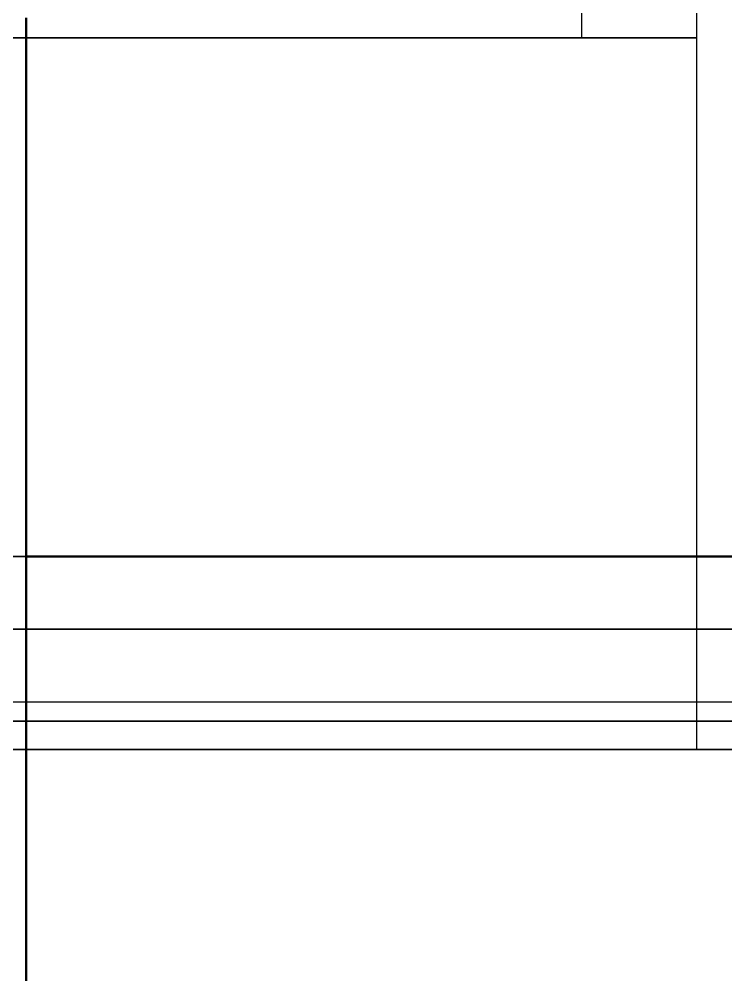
# Model space of a CAD drawing. Header units: millimetres. Extents: x 0 to 594, y 0 to 420.
# Drawn here: x 194.125 to 196.611, y 346.451 to 349.812 of the extents above; entities that cross this region are included whole.
import ezdxf

# ---------------------------------------------------------------- set-up
doc = ezdxf.new("R2010")
doc.units = ezdxf.units.MM
doc.linetypes.add('ISO02-TRAZOS', pattern=[3.75, 3, -0.75])
doc.layers.add('01-VISIBLE', color=7, linetype='CONTINUOUS', lineweight=50)
doc.layers.add('02-OCULTA', color=4, linetype='ISO02-TRAZOS', lineweight=25)

msp = doc.modelspace()

# ---------------------------------------------------------------- linework, layer by layer
at = {"layer": '01-VISIBLE'}
msp.add_line((194.1497, 348.6066), (194.1497, 318.8), dxfattribs=at)
for points in [[(194.1497, 348.6066), (194.1497, 348.657), (194.1497, 348.7074), (194.1497, 348.7578), (194.1497, 348.8083), (194.1497, 348.8587), (194.1497, 348.9091), (194.1497, 348.9595), (194.1497, 349.0099), (194.1497, 349.0604), (194.1497, 349.1108), (194.1497, 349.1612), (194.1497, 349.2116), (194.1497, 349.262), (194.1497, 349.3125), (194.1497, 349.3629), (194.1497, 349.4133), (194.1497, 349.4637), (194.1497, 349.5141), (194.1497, 349.5646), (194.1497, 349.615), (194.1497, 349.6654), (194.1497, 349.7158), (194.1497, 349.7662), (194.1497, 349.8167)], [(196.6497, 347.9226), (196.5997, 347.9226), (196.5497, 347.9226), (196.4997, 347.9226), (196.4497, 347.9226), (196.3997, 347.9226), (196.3497, 347.9226), (196.2997, 347.9226), (196.2497, 347.9226), (196.1997, 347.9226), (196.1497, 347.9226), (196.0997, 347.9226), (196.0497, 347.9226), (195.9997, 347.9226), (195.9497, 347.9226), (195.8997, 347.9226), (195.8497, 347.9226), (195.7997, 347.9226), (195.7497, 347.9226), (195.6997, 347.9226), (195.6497, 347.9226), (195.5997, 347.9226), (195.5497, 347.9226), (195.4997, 347.9226), (195.4497, 347.9226), (195.3997, 347.9226), (195.3497, 347.9226), (195.2997, 347.9226), (195.2497, 347.9226), (195.1997, 347.9226), (195.1497, 347.9226), (195.0997, 347.9226), (195.0497, 347.9226), (194.9997, 347.9226), (194.9497, 347.9226), (194.8997, 347.9226), (194.8497, 347.9226), (194.7997, 347.9226), (194.7497, 347.9226), (194.6997, 347.9226), (194.6497, 347.9226), (194.5997, 347.9226), (194.5497, 347.9226), (194.4997, 347.9226), (194.4497, 347.9226), (194.3997, 347.9226), (194.3497, 347.9226), (194.2997, 347.9226), (194.2497, 347.9226), (194.1997, 347.9226), (194.1497, 347.9226)]]:
    msp.add_lwpolyline(points, dxfattribs=at)
at = {"layer": '02-OCULTA'}
for p, q in [((196.1047, 349.7466), (196.1047, 351.3666)), ((196.5097, 347.2432), (196.5097, 351.3666)), ((196.5097, 349.7466), (196.5097, 351.3666))]:
    msp.add_line(p, q, dxfattribs=at)
for points in [[(194.1016, 349.7466), (194.1517, 349.7466), (194.2017, 349.7466), (194.2518, 349.7466), (194.3019, 349.7466), (194.352, 349.7466), (194.4021, 349.7466), (194.4521, 349.7466), (194.5022, 349.7466), (194.5523, 349.7466), (194.6024, 349.7466), (194.6524, 349.7466), (194.7025, 349.7466), (194.7526, 349.7466), (194.8027, 349.7466), (194.8528, 349.7466), (194.9028, 349.7466), (194.9529, 349.7466), (195.003, 349.7466), (195.0531, 349.7466), (195.1032, 349.7466), (195.1532, 349.7466), (195.2033, 349.7466), (195.2534, 349.7466), (195.3035, 349.7466), (195.3535, 349.7466), (195.4036, 349.7466), (195.4537, 349.7466), (195.5038, 349.7466), (195.5539, 349.7466), (195.6039, 349.7466), (195.654, 349.7466), (195.7041, 349.7466), (195.7542, 349.7466), (195.8042, 349.7466), (195.8543, 349.7466), (195.9044, 349.7466), (195.9545, 349.7466), (196.0046, 349.7466), (196.0546, 349.7466), (196.1047, 349.7466)], [(196.1047, 349.7466), (196.0546, 349.7466), (196.0046, 349.7466), (195.9545, 349.7466), (195.9044, 349.7466), (195.8543, 349.7466), (195.8042, 349.7466), (195.7542, 349.7466), (195.7041, 349.7466), (195.654, 349.7466), (195.6039, 349.7466), (195.5539, 349.7466), (195.5038, 349.7466), (195.4537, 349.7466), (195.4036, 349.7466), (195.3535, 349.7466), (195.3035, 349.7466), (195.2534, 349.7466), (195.2033, 349.7466), (195.1532, 349.7466), (195.1032, 349.7466), (195.0531, 349.7466), (195.003, 349.7466), (194.9529, 349.7466), (194.9028, 349.7466), (194.8528, 349.7466), (194.8027, 349.7466), (194.7526, 349.7466), (194.7025, 349.7466), (194.6524, 349.7466), (194.6024, 349.7466), (194.5523, 349.7466), (194.5022, 349.7466), (194.4521, 349.7466), (194.4021, 349.7466), (194.352, 349.7466), (194.3019, 349.7466), (194.2518, 349.7466), (194.2017, 349.7466), (194.1517, 349.7466), (194.1016, 349.7466)], [(194.103, 349.7466), (194.1532, 349.7466), (194.2033, 349.7466), (194.2535, 349.7466), (194.3036, 349.7466), (194.3537, 349.7466), (194.4039, 349.7466), (194.454, 349.7466), (194.5042, 349.7466), (194.5543, 349.7466), (194.6044, 349.7466), (194.6546, 349.7466), (194.7047, 349.7466), (194.7549, 349.7466), (194.805, 349.7466), (194.8551, 349.7466), (194.9053, 349.7466), (194.9554, 349.7466), (195.0055, 349.7466), (195.0557, 349.7466), (195.1058, 349.7466), (195.156, 349.7466), (195.2061, 349.7466), (195.2562, 349.7466), (195.3064, 349.7466), (195.3565, 349.7466), (195.4067, 349.7466), (195.4568, 349.7466), (195.5069, 349.7466), (195.5571, 349.7466), (195.6072, 349.7466), (195.6574, 349.7466), (195.7075, 349.7466), (195.7576, 349.7466), (195.8078, 349.7466), (195.8579, 349.7466), (195.908, 349.7466), (195.9582, 349.7466), (196.0083, 349.7466), (196.0585, 349.7466), (196.1086, 349.7466), (196.1587, 349.7466), (196.2089, 349.7466), (196.259, 349.7466), (196.3092, 349.7466), (196.3593, 349.7466), (196.4094, 349.7466), (196.4596, 349.7466), (196.5097, 349.7466)], [(196.5097, 349.7466), (196.4596, 349.7466), (196.4094, 349.7466), (196.3593, 349.7466), (196.3092, 349.7466), (196.259, 349.7466), (196.2089, 349.7466), (196.1587, 349.7466), (196.1086, 349.7466), (196.0585, 349.7466), (196.0083, 349.7466), (195.9582, 349.7466), (195.908, 349.7466), (195.8579, 349.7466), (195.8078, 349.7466), (195.7576, 349.7466), (195.7075, 349.7466), (195.6574, 349.7466), (195.6072, 349.7466), (195.5571, 349.7466), (195.5069, 349.7466), (195.4568, 349.7466), (195.4067, 349.7466), (195.3565, 349.7466), (195.3064, 349.7466), (195.2562, 349.7466), (195.2061, 349.7466), (195.156, 349.7466), (195.1058, 349.7466), (195.0557, 349.7466), (195.0055, 349.7466), (194.9554, 349.7466), (194.9053, 349.7466), (194.8551, 349.7466), (194.805, 349.7466), (194.7549, 349.7466), (194.7047, 349.7466), (194.6546, 349.7466), (194.6044, 349.7466), (194.5543, 349.7466), (194.5042, 349.7466), (194.454, 349.7466), (194.4039, 349.7466), (194.3537, 349.7466), (194.3036, 349.7466), (194.2535, 349.7466), (194.2033, 349.7466), (194.1532, 349.7466), (194.103, 349.7466)], [(194.1497, 347.9226), (194.0987, 347.9226)], [(194.0997, 347.9226), (194.1497, 347.9226), (194.1997, 347.9226), (194.2497, 347.9226), (194.2997, 347.9226), (194.3497, 347.9226), (194.3997, 347.9226), (194.4497, 347.9226), (194.4997, 347.9226), (194.5497, 347.9226), (194.5997, 347.9226), (194.6497, 347.9226), (194.6997, 347.9226), (194.7497, 347.9226), (194.7997, 347.9226), (194.8497, 347.9226), (194.8997, 347.9226), (194.9497, 347.9226), (194.9997, 347.9226), (195.0497, 347.9226), (195.0997, 347.9226), (195.1497, 347.9226), (195.1997, 347.9226), (195.2497, 347.9226), (195.2997, 347.9226), (195.3497, 347.9226), (195.3997, 347.9226), (195.4497, 347.9226), (195.4997, 347.9226), (195.5497, 347.9226), (195.5997, 347.9226), (195.6497, 347.9226), (195.6997, 347.9226), (195.7497, 347.9226), (195.7997, 347.9226), (195.8497, 347.9226), (195.8997, 347.9226), (195.9497, 347.9226), (195.9997, 347.9226), (196.0497, 347.9226), (196.0997, 347.9226), (196.1497, 347.9226), (196.1997, 347.9226), (196.2497, 347.9226), (196.2997, 347.9226), (196.3497, 347.9226), (196.3997, 347.9226), (196.4497, 347.9226), (196.4997, 347.9226), (196.5497, 347.9226), (196.5997, 347.9226), (196.6497, 347.9226)], [(194.0997, 347.6666), (194.1497, 347.6666), (194.1997, 347.6666), (194.2497, 347.6666), (194.2997, 347.6666), (194.3497, 347.6666), (194.3997, 347.6666), (194.4497, 347.6666), (194.4997, 347.6666), (194.5497, 347.6666), (194.5997, 347.6666), (194.6497, 347.6666), (194.6997, 347.6666), (194.7497, 347.6666), (194.7997, 347.6666), (194.8497, 347.6666), (194.8997, 347.6666), (194.9497, 347.6666), (194.9997, 347.6666), (195.0497, 347.6666), (195.0997, 347.6666), (195.1497, 347.6666), (195.1997, 347.6666), (195.2497, 347.6666), (195.2997, 347.6666), (195.3497, 347.6666), (195.3997, 347.6666), (195.4497, 347.6666), (195.4997, 347.6666), (195.5497, 347.6666), (195.5997, 347.6666), (195.6497, 347.6666), (195.6997, 347.6666), (195.7497, 347.6666), (195.7997, 347.6666), (195.8497, 347.6666), (195.8997, 347.6666), (195.9497, 347.6666), (195.9997, 347.6666), (196.0497, 347.6666), (196.0997, 347.6666), (196.1497, 347.6666), (196.1997, 347.6666), (196.2497, 347.6666), (196.2997, 347.6666), (196.3497, 347.6666), (196.3997, 347.6666), (196.4497, 347.6666), (196.4997, 347.6666), (196.5497, 347.6666), (196.5997, 347.6666), (196.6497, 347.6666)], [(196.6497, 347.6666), (196.5997, 347.6666), (196.5497, 347.6666), (196.4997, 347.6666), (196.4497, 347.6666), (196.3997, 347.6666), (196.3497, 347.6666), (196.2997, 347.6666), (196.2497, 347.6666), (196.1997, 347.6666), (196.1497, 347.6666), (196.0997, 347.6666), (196.0497, 347.6666), (195.9997, 347.6666), (195.9497, 347.6666), (195.8997, 347.6666), (195.8497, 347.6666), (195.7997, 347.6666), (195.7497, 347.6666), (195.6997, 347.6666), (195.6497, 347.6666), (195.5997, 347.6666), (195.5497, 347.6666), (195.4997, 347.6666), (195.4497, 347.6666), (195.3997, 347.6666), (195.3497, 347.6666), (195.2997, 347.6666), (195.2497, 347.6666), (195.1997, 347.6666), (195.1497, 347.6666), (195.0997, 347.6666), (195.0497, 347.6666), (194.9997, 347.6666), (194.9497, 347.6666), (194.8997, 347.6666), (194.8497, 347.6666), (194.7997, 347.6666), (194.7497, 347.6666), (194.6997, 347.6666), (194.6497, 347.6666), (194.5997, 347.6666), (194.5497, 347.6666), (194.4997, 347.6666), (194.4497, 347.6666), (194.3997, 347.6666), (194.3497, 347.6666), (194.2997, 347.6666), (194.2497, 347.6666), (194.1997, 347.6666), (194.1497, 347.6666), (194.0997, 347.6666)], [(194.0997, 347.6666), (194.1497, 347.6666), (194.1997, 347.6666), (194.2497, 347.6666), (194.2997, 347.6666), (194.3497, 347.6666), (194.3997, 347.6666), (194.4497, 347.6666), (194.4997, 347.6666), (194.5497, 347.6666), (194.5997, 347.6666), (194.6497, 347.6666), (194.6997, 347.6666), (194.7497, 347.6666), (194.7997, 347.6666), (194.8497, 347.6666), (194.8997, 347.6666), (194.9497, 347.6666), (194.9997, 347.6666), (195.0497, 347.6666), (195.0997, 347.6666), (195.1497, 347.6666), (195.1997, 347.6666), (195.2497, 347.6666), (195.2997, 347.6666), (195.3497, 347.6666), (195.3997, 347.6666), (195.4497, 347.6666), (195.4997, 347.6666), (195.5497, 347.6666), (195.5997, 347.6666), (195.6497, 347.6666), (195.6997, 347.6666), (195.7497, 347.6666), (195.7997, 347.6666), (195.8497, 347.6666), (195.8997, 347.6666), (195.9497, 347.6666), (195.9997, 347.6666), (196.0497, 347.6666), (196.0997, 347.6666), (196.1497, 347.6666), (196.1997, 347.6666), (196.2497, 347.6666), (196.2997, 347.6666), (196.3497, 347.6666), (196.3997, 347.6666), (196.4497, 347.6666), (196.4997, 347.6666), (196.5497, 347.6666), (196.5997, 347.6666), (196.6497, 347.6666)], [(194.1, 347.6666), (194.15, 347.6666), (194.2, 347.6666), (194.2501, 347.6666), (194.3001, 347.6666), (194.3501, 347.6666), (194.4001, 347.6666), (194.4501, 347.6666), (194.5001, 347.6666), (194.5501, 347.6666), (194.6001, 347.6666), (194.6502, 347.6666), (194.7002, 347.6666), (194.7502, 347.6666), (194.8002, 347.6666), (194.8502, 347.6666), (194.9002, 347.6666), (194.9502, 347.6666), (195.0002, 347.6666), (195.0503, 347.6666), (195.1003, 347.6666), (195.1503, 347.6666), (195.2003, 347.6666), (195.2503, 347.6666), (195.3003, 347.6666), (195.3503, 347.6666), (195.4003, 347.6666), (195.4504, 347.6666), (195.5004, 347.6666), (195.5504, 347.6666), (195.6004, 347.6666), (195.6504, 347.6666), (195.7004, 347.6666), (195.7504, 347.6666), (195.8004, 347.6666), (195.8505, 347.6666), (195.9005, 347.6666), (195.9505, 347.6666), (196.0005, 347.6666), (196.0505, 347.6666), (196.1005, 347.6666), (196.1505, 347.6666), (196.2005, 347.6666), (196.2506, 347.6666), (196.3006, 347.6666), (196.3506, 347.6666), (196.4006, 347.6666), (196.4506, 347.6666), (196.5006, 347.6666), (196.5506, 347.6666), (196.6006, 347.6666), (196.6507, 347.6666)], [(196.6507, 347.6666), (196.6006, 347.6666), (196.5506, 347.6666), (196.5006, 347.6666), (196.4506, 347.6666), (196.4006, 347.6666), (196.3506, 347.6666), (196.3006, 347.6666), (196.2506, 347.6666), (196.2005, 347.6666), (196.1505, 347.6666), (196.1005, 347.6666), (196.0505, 347.6666), (196.0005, 347.6666), (195.9505, 347.6666), (195.9005, 347.6666), (195.8505, 347.6666), (195.8004, 347.6666), (195.7504, 347.6666), (195.7004, 347.6666), (195.6504, 347.6666), (195.6004, 347.6666), (195.5504, 347.6666), (195.5004, 347.6666), (195.4504, 347.6666), (195.4003, 347.6666), (195.3503, 347.6666), (195.3003, 347.6666), (195.2503, 347.6666), (195.2003, 347.6666), (195.1503, 347.6666), (195.1003, 347.6666), (195.0503, 347.6666), (195.0002, 347.6666), (194.9502, 347.6666), (194.9002, 347.6666), (194.8502, 347.6666), (194.8002, 347.6666), (194.7502, 347.6666), (194.7002, 347.6666), (194.6502, 347.6666), (194.6001, 347.6666), (194.5501, 347.6666), (194.5001, 347.6666), (194.4501, 347.6666), (194.4001, 347.6666), (194.3501, 347.6666), (194.3001, 347.6666), (194.2501, 347.6666), (194.2, 347.6666), (194.15, 347.6666), (194.1, 347.6666)], [(196.6422, 347.6666), (196.5917, 347.6666), (196.5411, 347.6666), (196.4905, 347.6666), (196.4399, 347.6666), (196.3894, 347.6666), (196.3388, 347.6666), (196.2882, 347.6666), (196.2376, 347.6666), (196.1871, 347.6666), (196.1365, 347.6666), (196.0859, 347.6666), (196.0353, 347.6666), (195.9848, 347.6666), (195.9342, 347.6666), (195.8836, 347.6666), (195.833, 347.6666), (195.7825, 347.6666), (195.7319, 347.6666), (195.6813, 347.6666), (195.6307, 347.6666), (195.5802, 347.6666), (195.5296, 347.6666), (195.479, 347.6666), (195.4284, 347.6666), (195.3779, 347.6666), (195.3273, 347.6666), (195.2767, 347.6666), (195.2262, 347.6666), (195.1756, 347.6666), (195.125, 347.6666), (195.0744, 347.6666), (195.0239, 347.6666), (194.9733, 347.6666), (194.9227, 347.6666), (194.8721, 347.6666), (194.8216, 347.6666), (194.771, 347.6666), (194.7204, 347.6666), (194.6698, 347.6666), (194.6193, 347.6666), (194.5687, 347.6666), (194.5181, 347.6666), (194.4675, 347.6666), (194.417, 347.6666), (194.3664, 347.6666), (194.3158, 347.6666), (194.2652, 347.6666), (194.2147, 347.6666), (194.1641, 347.6666), (194.1135, 347.6666)], [(194.0997, 347.4106), (194.1497, 347.4106), (194.1997, 347.4106), (194.2497, 347.4106), (194.2997, 347.4106), (194.3497, 347.4106), (194.3997, 347.4106), (194.4497, 347.4106), (194.4997, 347.4106), (194.5497, 347.4106), (194.5997, 347.4106), (194.6497, 347.4106), (194.6997, 347.4106), (194.7497, 347.4106), (194.7997, 347.4106), (194.8497, 347.4106), (194.8997, 347.4106), (194.9497, 347.4106), (194.9997, 347.4106), (195.0497, 347.4106), (195.0997, 347.4106), (195.1497, 347.4106), (195.1997, 347.4106), (195.2497, 347.4106), (195.2997, 347.4106), (195.3497, 347.4106), (195.3997, 347.4106), (195.4497, 347.4106), (195.4997, 347.4106), (195.5497, 347.4106), (195.5997, 347.4106), (195.6497, 347.4106), (195.6997, 347.4106), (195.7497, 347.4106), (195.7997, 347.4106), (195.8497, 347.4106), (195.8997, 347.4106), (195.9497, 347.4106), (195.9997, 347.4106), (196.0497, 347.4106), (196.0997, 347.4106), (196.1497, 347.4106), (196.1997, 347.4106), (196.2497, 347.4106), (196.2997, 347.4106), (196.3497, 347.4106), (196.3997, 347.4106), (196.4497, 347.4106), (196.4997, 347.4106), (196.5497, 347.4106), (196.5997, 347.4106), (196.6497, 347.4106)], [(194.0997, 347.4106), (194.1497, 347.4106), (194.1997, 347.4106), (194.2497, 347.4106), (194.2997, 347.4106), (194.3497, 347.4106), (194.3997, 347.4106), (194.4497, 347.4106), (194.4997, 347.4106), (194.5497, 347.4106), (194.5997, 347.4106), (194.6497, 347.4106), (194.6997, 347.4106), (194.7497, 347.4106), (194.7997, 347.4106), (194.8497, 347.4106), (194.8997, 347.4106), (194.9497, 347.4106), (194.9997, 347.4106), (195.0497, 347.4106), (195.0997, 347.4106), (195.1497, 347.4106), (195.1997, 347.4106), (195.2497, 347.4106), (195.2997, 347.4106), (195.3497, 347.4106), (195.3997, 347.4106), (195.4497, 347.4106), (195.4997, 347.4106), (195.5497, 347.4106), (195.5997, 347.4106), (195.6497, 347.4106), (195.6997, 347.4106), (195.7497, 347.4106), (195.7997, 347.4106), (195.8497, 347.4106), (195.8997, 347.4106), (195.9497, 347.4106), (195.9997, 347.4106), (196.0497, 347.4106), (196.0997, 347.4106), (196.1497, 347.4106), (196.1997, 347.4106), (196.2497, 347.4106), (196.2997, 347.4106), (196.3497, 347.4106), (196.3997, 347.4106), (196.4497, 347.4106), (196.4997, 347.4106), (196.5497, 347.4106), (196.5997, 347.4106), (196.6497, 347.4106)], [(194.0997, 347.3432), (194.1497, 347.3432), (194.1997, 347.3432), (194.2497, 347.3432), (194.2997, 347.3432), (194.3497, 347.3432), (194.3997, 347.3432), (194.4497, 347.3432), (194.4997, 347.3432), (194.5497, 347.3432), (194.5997, 347.3432), (194.6497, 347.3432), (194.6997, 347.3432), (194.7497, 347.3432), (194.7997, 347.3432), (194.8497, 347.3432), (194.8997, 347.3432), (194.9497, 347.3432), (194.9997, 347.3432), (195.0497, 347.3432), (195.0997, 347.3432), (195.1497, 347.3432), (195.1997, 347.3432), (195.2497, 347.3432), (195.2997, 347.3432), (195.3497, 347.3432), (195.3997, 347.3432), (195.4497, 347.3432), (195.4997, 347.3432), (195.5497, 347.3432), (195.5997, 347.3432), (195.6497, 347.3432), (195.6997, 347.3432), (195.7497, 347.3432), (195.7997, 347.3432), (195.8497, 347.3432), (195.8997, 347.3432), (195.9497, 347.3432), (195.9997, 347.3432), (196.0497, 347.3432), (196.0997, 347.3432), (196.1497, 347.3432), (196.1997, 347.3432), (196.2497, 347.3432), (196.2997, 347.3432), (196.3497, 347.3432), (196.3997, 347.3432), (196.4497, 347.3432), (196.4997, 347.3432), (196.5497, 347.3432), (196.5997, 347.3432), (196.6497, 347.3432)], [(196.6497, 347.3432), (196.5997, 347.3432), (196.5497, 347.3432), (196.4997, 347.3432), (196.4497, 347.3432), (196.3997, 347.3432), (196.3497, 347.3432), (196.2997, 347.3432), (196.2497, 347.3432), (196.1997, 347.3432), (196.1497, 347.3432), (196.0997, 347.3432), (196.0497, 347.3432), (195.9997, 347.3432), (195.9497, 347.3432), (195.8997, 347.3432), (195.8497, 347.3432), (195.7997, 347.3432), (195.7497, 347.3432), (195.6997, 347.3432), (195.6497, 347.3432), (195.5997, 347.3432), (195.5497, 347.3432), (195.4997, 347.3432), (195.4497, 347.3432), (195.3997, 347.3432), (195.3497, 347.3432), (195.2997, 347.3432), (195.2497, 347.3432), (195.1997, 347.3432), (195.1497, 347.3432), (195.0997, 347.3432), (195.0497, 347.3432), (194.9997, 347.3432), (194.9497, 347.3432), (194.8997, 347.3432), (194.8497, 347.3432), (194.7997, 347.3432), (194.7497, 347.3432), (194.6997, 347.3432), (194.6497, 347.3432), (194.5997, 347.3432), (194.5497, 347.3432), (194.4997, 347.3432), (194.4497, 347.3432), (194.3997, 347.3432), (194.3497, 347.3432), (194.2997, 347.3432), (194.2497, 347.3432), (194.1997, 347.3432), (194.1497, 347.3432), (194.0997, 347.3432)], [(194.1, 347.2432), (194.15, 347.2432), (194.2, 347.2432), (194.2501, 347.2432), (194.3001, 347.2432), (194.3501, 347.2432), (194.4001, 347.2432), (194.4501, 347.2432), (194.5001, 347.2432), (194.5501, 347.2432), (194.6001, 347.2432), (194.6502, 347.2432), (194.7002, 347.2432), (194.7502, 347.2432), (194.8002, 347.2432), (194.8502, 347.2432), (194.9002, 347.2432), (194.9502, 347.2432), (195.0002, 347.2432), (195.0503, 347.2432), (195.1003, 347.2432), (195.1503, 347.2432), (195.2003, 347.2432), (195.2503, 347.2432), (195.3003, 347.2432), (195.3503, 347.2432), (195.4003, 347.2432), (195.4504, 347.2432), (195.5004, 347.2432), (195.5504, 347.2432), (195.6004, 347.2432), (195.6504, 347.2432), (195.7004, 347.2432), (195.7504, 347.2432), (195.8004, 347.2432), (195.8505, 347.2432), (195.9005, 347.2432), (195.9505, 347.2432), (196.0005, 347.2432), (196.0505, 347.2432), (196.1005, 347.2432), (196.1505, 347.2432), (196.2005, 347.2432), (196.2506, 347.2432), (196.3006, 347.2432), (196.3506, 347.2432), (196.4006, 347.2432), (196.4506, 347.2432), (196.5006, 347.2432), (196.5506, 347.2432), (196.6006, 347.2432), (196.6507, 347.2432)], [(196.6507, 347.2432), (196.6006, 347.2432), (196.5506, 347.2432), (196.5006, 347.2432), (196.4506, 347.2432), (196.4006, 347.2432), (196.3506, 347.2432), (196.3006, 347.2432), (196.2506, 347.2432), (196.2005, 347.2432), (196.1505, 347.2432), (196.1005, 347.2432), (196.0505, 347.2432), (196.0005, 347.2432), (195.9505, 347.2432), (195.9005, 347.2432), (195.8505, 347.2432), (195.8004, 347.2432), (195.7504, 347.2432), (195.7004, 347.2432), (195.6504, 347.2432), (195.6004, 347.2432), (195.5504, 347.2432), (195.5004, 347.2432), (195.4504, 347.2432), (195.4003, 347.2432), (195.3503, 347.2432), (195.3003, 347.2432), (195.2503, 347.2432), (195.2003, 347.2432), (195.1503, 347.2432), (195.1003, 347.2432), (195.0503, 347.2432), (195.0002, 347.2432), (194.9502, 347.2432), (194.9002, 347.2432), (194.8502, 347.2432), (194.8002, 347.2432), (194.7502, 347.2432), (194.7002, 347.2432), (194.6502, 347.2432), (194.6001, 347.2432), (194.5501, 347.2432), (194.5001, 347.2432), (194.4501, 347.2432), (194.4001, 347.2432), (194.3501, 347.2432), (194.3001, 347.2432), (194.2501, 347.2432), (194.2, 347.2432), (194.15, 347.2432), (194.1, 347.2432)], [(194.103, 347.2432), (194.1532, 347.2432), (194.2033, 347.2432), (194.2535, 347.2432), (194.3036, 347.2432), (194.3537, 347.2432), (194.4039, 347.2432), (194.454, 347.2432), (194.5042, 347.2432), (194.5543, 347.2432), (194.6044, 347.2432), (194.6546, 347.2432), (194.7047, 347.2432), (194.7549, 347.2432), (194.805, 347.2432), (194.8551, 347.2432), (194.9053, 347.2432), (194.9554, 347.2432), (195.0055, 347.2432), (195.0557, 347.2432), (195.1058, 347.2432), (195.156, 347.2432), (195.2061, 347.2432), (195.2562, 347.2432), (195.3064, 347.2432), (195.3565, 347.2432), (195.4067, 347.2432), (195.4568, 347.2432), (195.5069, 347.2432), (195.5571, 347.2432), (195.6072, 347.2432), (195.6574, 347.2432), (195.7075, 347.2432), (195.7576, 347.2432), (195.8078, 347.2432), (195.8579, 347.2432), (195.908, 347.2432), (195.9582, 347.2432), (196.0083, 347.2432), (196.0585, 347.2432), (196.1086, 347.2432), (196.1587, 347.2432), (196.2089, 347.2432), (196.259, 347.2432), (196.3092, 347.2432), (196.3593, 347.2432), (196.4094, 347.2432), (196.4596, 347.2432), (196.5097, 347.2432)], [(196.5097, 347.2432), (196.4596, 347.2432), (196.4094, 347.2432), (196.3593, 347.2432), (196.3092, 347.2432), (196.259, 347.2432), (196.2089, 347.2432), (196.1587, 347.2432), (196.1086, 347.2432), (196.0585, 347.2432), (196.0083, 347.2432), (195.9582, 347.2432), (195.908, 347.2432), (195.8579, 347.2432), (195.8078, 347.2432), (195.7576, 347.2432), (195.7075, 347.2432), (195.6574, 347.2432), (195.6072, 347.2432), (195.5571, 347.2432), (195.5069, 347.2432), (195.4568, 347.2432), (195.4067, 347.2432), (195.3565, 347.2432), (195.3064, 347.2432), (195.2562, 347.2432), (195.2061, 347.2432), (195.156, 347.2432), (195.1058, 347.2432), (195.0557, 347.2432), (195.0055, 347.2432), (194.9554, 347.2432), (194.9053, 347.2432), (194.8551, 347.2432), (194.805, 347.2432), (194.7549, 347.2432), (194.7047, 347.2432), (194.6546, 347.2432), (194.6044, 347.2432), (194.5543, 347.2432), (194.5042, 347.2432), (194.454, 347.2432), (194.4039, 347.2432), (194.3537, 347.2432), (194.3036, 347.2432), (194.2535, 347.2432), (194.2033, 347.2432), (194.1532, 347.2432), (194.103, 347.2432)]]:
    msp.add_lwpolyline(points, dxfattribs=at)

doc.saveas('drawing.dxf')
